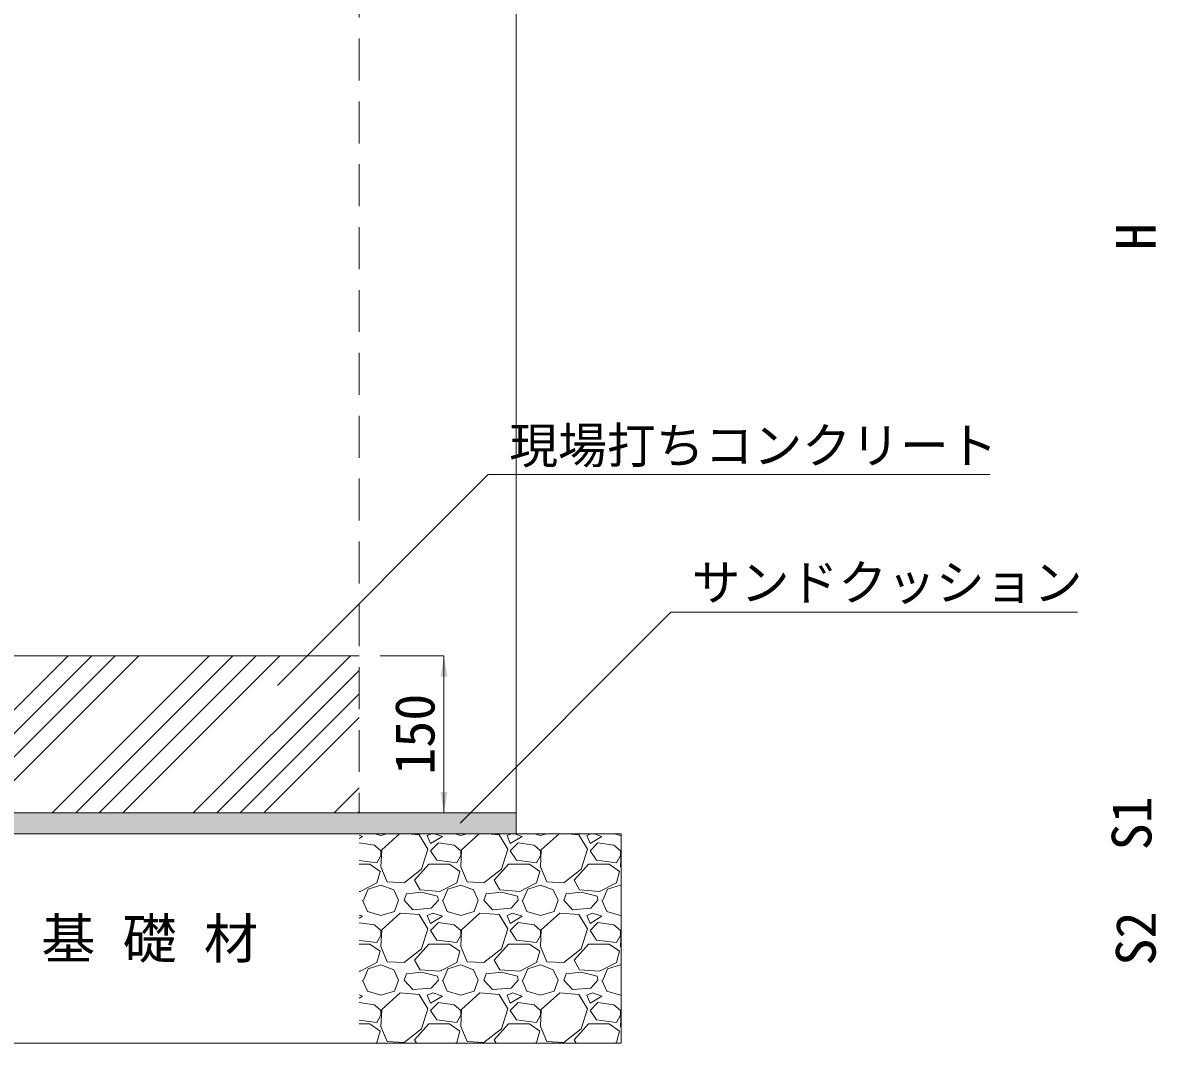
# Model space of a CAD drawing. Units: millimetres at full size; details may follow other scales. Extents: x 77366 to 106166, y -28085 to 6898.
# Drawn here: x 96545 to 97627, y 2971 to 3945 of the extents above; entities that cross this region are included whole.
import ezdxf
from ezdxf.enums import TextEntityAlignment as Align

# ---------------------------------------------------------------- set-up
doc = ezdxf.new("R2010")
doc.units = ezdxf.units.MM
doc.header["$LTSCALE"] = 50
doc.linetypes.add('USER2', pattern=[1.2, 0.8, -0.4])
for name, color, linetype, lineweight in [('ハッチング', 7, 'Continuous', 9), ('基礎', 7, 'Continuous', 5), ('寸法線', 7, 'Continuous', 13), ('引出線', 4, 'Continuous', 13), ('本体', 2, 'Continuous', 20)]:
    doc.layers.add(name, color=color, linetype=linetype, lineweight=lineweight)
doc.layers.add('モルタル', color=7, linetype='Continuous')
doc.layers.add('文字', color=7, linetype='Continuous')
doc.styles.add('ＭＳ ゴシック', font='')
doc.styles.get('ＭＳ ゴシック').set_extended_font_data('MS Gothic')

# ---------------------------------------------------------------- blocks, each defined once
blk = doc.blocks.new('filled_arrow')
at = {"color": 0, "linetype": 'Continuous', "lineweight": -2}
blk.add_solid([(7.5, 1.25), (0, 0), (7.5, -1.25)], dxfattribs=at)

msp = doc.modelspace()

# ---------------------------------------------------------------- hatches: boundary and pattern name
at = {"layer": 'ハッチング'}
h = msp.add_hatch(dxfattribs=at)
h.set_pattern_fill('USER', color=256, style=0, pattern_type=2)
h.set_pattern_definition([(45, (17025.25, 424.31), (-67.35192, 67.35192), []), (45, (17047.7, 424.31), (-67.35192, 67.35192), []), (45, (17070.15, 424.31), (-67.35192, 67.35192), []), (45, (17092.6, 424.31), (-67.35192, 67.35192), [])])
h.paths.add_polyline_path([(96466.05, 3340.78), (96466.05, 3190.78), (96866.05, 3190.78), (96866.05, 3340.78)])
at = {"layer": 'モルタル'}
msp.add_hatch(color=256, dxfattribs=at).paths.add_polyline_path([(97016.05, 3190.78), (96316.05, 3190.78), (96316.05, 3170.78), (97016.05, 3170.78)])

# ---------------------------------------------------------------- linework, layer by layer
at = {"layer": '基礎', "color": 3, "lineweight": 20}
for p, q in [((96216.05, 3170.78), (97116.05, 3170.78)), ((97116.05, 3170.78), (97116.05, 2970.78)), ((96216.05, 2970.78), (97116.05, 2970.78))]:
    msp.add_line(p, q, dxfattribs=at)
at = {"layer": '基礎'}
for p, q in [((96869.27, 3168.31), (96866.05, 3169.39)), ((96866.05, 3166.38), (96869.27, 3168.31)), ((96880.7, 3159.93), (96866.05, 3162.13)), ((96881.02, 3170.78), (96886.8, 3169.08)), ((96886.8, 3169.08), (96892.58, 3170.78)), ((96904.45, 3170.78), (96887.56, 3155.36)), ((96923.38, 3169.84), (96912.12, 3170.78)), ((96931.76, 3156.12), (96923.38, 3169.84)), ((96934.96, 3170.78), (96931, 3169.08)), ((96931, 3169.08), (96934.04, 3161.46)), ((96934.04, 3161.46), (96945.47, 3168.31)), ((96941.66, 3162.22), (96934.04, 3154.6)), ((96945.47, 3168.31), (96938.09, 3170.78)), ((96956.9, 3159.93), (96941.66, 3162.22)), ((96957.22, 3170.78), (96963, 3169.08)), ((96963, 3169.08), (96968.78, 3170.78)), ((96980.65, 3170.78), (96963.76, 3155.36)), ((96999.58, 3169.84), (96988.32, 3170.78)), ((97007.96, 3156.12), (96999.58, 3169.84)), ((97011.16, 3170.78), (97007.2, 3169.08)), ((97007.2, 3169.08), (97010.24, 3161.46)), ((97010.24, 3161.46), (97021.67, 3168.31)), ((97017.86, 3162.22), (97010.24, 3154.6)), ((97021.67, 3168.31), (97014.29, 3170.78)), ((97033.1, 3159.93), (97017.86, 3162.22)), ((97033.42, 3170.78), (97039.2, 3169.08)), ((97039.2, 3169.08), (97044.98, 3170.78)), ((97056.85, 3170.78), (97039.96, 3155.36)), ((97075.78, 3169.84), (97064.52, 3170.78)), ((97084.16, 3156.12), (97075.78, 3169.84)), ((97087.36, 3170.78), (97083.4, 3169.08)), ((97083.4, 3169.08), (97086.44, 3161.46)), ((97086.44, 3161.46), (97097.87, 3168.31)), ((97094.06, 3162.22), (97086.44, 3154.6)), ((97097.87, 3168.31), (97090.49, 3170.78)), ((97109.3, 3159.93), (97094.06, 3162.22)), ((97109.62, 3170.78), (97115.4, 3169.08)), ((97115.4, 3169.08), (97116.05, 3169.27)), ((96886.8, 3154.6), (96880.7, 3159.93)), ((96882.99, 3143.17), (96886.8, 3150.03)), ((96887.56, 3155.36), (96886.8, 3139.36)), ((96886.8, 3150.03), (96886.8, 3154.6)), ((96925.66, 3137.07), (96931.76, 3156.12)), ((96934.04, 3154.6), (96940.14, 3145.45)), ((96963, 3154.6), (96956.9, 3159.93)), ((96959.19, 3143.17), (96963, 3150.03)), ((96963.76, 3155.36), (96963, 3139.36)), ((96963, 3150.03), (96963, 3154.6)), ((97001.86, 3137.07), (97007.96, 3156.12)), ((97010.24, 3154.6), (97016.34, 3145.45)), ((97039.2, 3154.6), (97033.1, 3159.93)), ((97035.39, 3143.17), (97039.2, 3150.03)), ((97039.96, 3155.36), (97039.2, 3139.36)), ((97039.2, 3150.03), (97039.2, 3154.6)), ((97078.06, 3137.07), (97084.16, 3156.12)), ((97086.44, 3154.6), (97092.54, 3145.45)), ((97115.4, 3154.6), (97109.3, 3159.93)), ((97111.59, 3143.17), (97115.4, 3150.03)), ((97115.4, 3150.03), (97115.4, 3154.6)), ((97116.05, 3152.94), (97115.4, 3139.36)), ((96866.05, 3145.2), (96882.99, 3143.17)), ((96866.05, 3141.64), (96876.13, 3141.64)), ((96876.13, 3141.64), (96886.04, 3134.79)), ((96886.8, 3139.36), (96892.9, 3124.88)), ((96918.8, 3126.4), (96932.52, 3141.64)), ((96932.52, 3141.64), (96952.33, 3141.64)), ((96940.14, 3145.45), (96959.19, 3143.17)), ((96952.33, 3141.64), (96962.24, 3134.79)), ((96963, 3139.36), (96969.1, 3124.88)), ((96995, 3126.4), (97008.72, 3141.64)), ((97008.72, 3141.64), (97028.53, 3141.64)), ((97016.34, 3145.45), (97035.39, 3143.17)), ((97028.53, 3141.64), (97038.44, 3134.79)), ((97039.2, 3139.36), (97045.3, 3124.88)), ((97071.2, 3126.4), (97084.92, 3141.64)), ((97084.92, 3141.64), (97104.73, 3141.64)), ((97092.54, 3145.45), (97111.59, 3143.17)), ((97104.73, 3141.64), (97114.64, 3134.79)), ((97115.4, 3139.36), (97116.05, 3137.82)), ((96886.04, 3134.79), (96882.99, 3124.12)), ((96908.9, 3124.12), (96925.66, 3137.07)), ((96962.24, 3134.79), (96959.19, 3124.12)), ((96985.1, 3124.12), (97001.86, 3137.07)), ((97038.44, 3134.79), (97035.39, 3124.12)), ((97061.3, 3124.12), (97078.06, 3137.07)), ((97114.64, 3134.79), (97111.59, 3124.12)), ((96882.99, 3124.12), (96866.99, 3115.74)), ((96870.04, 3107.35), (96874.61, 3118.02)), ((96874.61, 3118.02), (96886.8, 3121.83)), ((96886.8, 3121.83), (96898.99, 3117.26)), ((96892.9, 3124.88), (96908.9, 3124.12)), ((96924.14, 3117.26), (96918.8, 3126.4)), ((96959.19, 3124.12), (96943.19, 3115.74)), ((96946.24, 3107.35), (96950.81, 3118.02)), ((96950.81, 3118.02), (96963, 3121.83)), ((96963, 3121.83), (96975.19, 3117.26)), ((96969.1, 3124.88), (96985.1, 3124.12)), ((97000.34, 3117.26), (96995, 3126.4)), ((97035.39, 3124.12), (97019.39, 3115.74)), ((97022.44, 3107.35), (97027.01, 3118.02)), ((97027.01, 3118.02), (97039.2, 3121.83)), ((97039.2, 3121.83), (97051.39, 3117.26)), ((97045.3, 3124.88), (97061.3, 3124.12)), ((97076.54, 3117.26), (97071.2, 3126.4)), ((97111.59, 3124.12), (97095.59, 3115.74)), ((97098.64, 3107.35), (97103.21, 3118.02)), ((97103.21, 3118.02), (97115.4, 3121.83)), ((97115.4, 3121.83), (97116.05, 3121.59)), ((96866.99, 3115.74), (96866.05, 3115.81)), ((96869.27, 3107.35), (96873.85, 3096.69)), ((96898.99, 3117.26), (96903.56, 3107.35)), ((96899.75, 3096.69), (96903.56, 3107.35)), ((96908.9, 3107.35), (96911.18, 3113.45)), ((96917.28, 3098.21), (96908.9, 3107.35)), ((96925.66, 3114.97), (96911.18, 3113.45)), ((96943.19, 3115.74), (96924.14, 3117.26)), ((96940.9, 3111.16), (96925.66, 3114.97)), ((96941.66, 3107.35), (96934.81, 3099.73)), ((96941.66, 3107.35), (96940.9, 3111.16)), ((96945.47, 3107.35), (96950.05, 3096.69)), ((96975.19, 3117.26), (96979.76, 3107.35)), ((96975.95, 3096.69), (96979.76, 3107.35)), ((96985.1, 3107.35), (96987.38, 3113.45)), ((96993.48, 3098.21), (96985.1, 3107.35)), ((97001.86, 3114.97), (96987.38, 3113.45)), ((97019.39, 3115.74), (97000.34, 3117.26)), ((97017.1, 3111.16), (97001.86, 3114.97)), ((97017.86, 3107.35), (97011.01, 3099.73)), ((97017.86, 3107.35), (97017.1, 3111.16)), ((97021.67, 3107.35), (97026.25, 3096.69)), ((97051.39, 3117.26), (97055.96, 3107.35)), ((97052.15, 3096.69), (97055.96, 3107.35)), ((97061.3, 3107.35), (97063.58, 3113.45)), ((97069.68, 3098.21), (97061.3, 3107.35)), ((97078.06, 3114.97), (97063.58, 3113.45)), ((97095.59, 3115.74), (97076.54, 3117.26)), ((97093.3, 3111.16), (97078.06, 3114.97)), ((97094.06, 3107.35), (97087.21, 3099.73)), ((97094.06, 3107.35), (97093.3, 3111.16)), ((97097.87, 3107.35), (97102.45, 3096.69)), ((96873.85, 3096.69), (96886.8, 3092.88)), ((96886.8, 3092.88), (96899.75, 3096.69)), ((96934.81, 3099.73), (96917.28, 3098.21)), ((96950.05, 3096.69), (96963, 3092.88)), ((96963, 3092.88), (96975.95, 3096.69)), ((97011.01, 3099.73), (96993.48, 3098.21)), ((97026.25, 3096.69), (97039.2, 3092.88)), ((97039.2, 3092.88), (97052.15, 3096.69)), ((97087.21, 3099.73), (97069.68, 3098.21)), ((97102.45, 3096.69), (97115.4, 3092.88)), ((96869.27, 3092.11), (96866.05, 3093.19)), ((96866.05, 3090.18), (96869.27, 3092.11)), ((96880.7, 3083.73), (96866.05, 3085.93)), ((96905.09, 3095.16), (96887.56, 3079.16)), ((96923.38, 3093.64), (96905.09, 3095.16)), ((96931.76, 3079.92), (96923.38, 3093.64)), ((96936.33, 3095.16), (96931, 3092.88)), ((96931, 3092.88), (96934.04, 3085.26)), ((96934.04, 3085.26), (96945.47, 3092.11)), ((96941.66, 3086.02), (96934.04, 3078.4)), ((96945.47, 3092.11), (96936.33, 3095.16)), ((96956.9, 3083.73), (96941.66, 3086.02)), ((96981.29, 3095.16), (96963.76, 3079.16)), ((96999.58, 3093.64), (96981.29, 3095.16)), ((97007.96, 3079.92), (96999.58, 3093.64)), ((97012.53, 3095.16), (97007.2, 3092.88)), ((97007.2, 3092.88), (97010.24, 3085.26)), ((97010.24, 3085.26), (97021.67, 3092.11)), ((97017.86, 3086.02), (97010.24, 3078.4)), ((97021.67, 3092.11), (97012.53, 3095.16)), ((97033.1, 3083.73), (97017.86, 3086.02)), ((97057.49, 3095.16), (97039.96, 3079.16)), ((97075.78, 3093.64), (97057.49, 3095.16)), ((97084.16, 3079.92), (97075.78, 3093.64)), ((97088.73, 3095.16), (97083.4, 3092.88)), ((97083.4, 3092.88), (97086.44, 3085.26)), ((97086.44, 3085.26), (97097.87, 3092.11)), ((97094.06, 3086.02), (97086.44, 3078.4)), ((97097.87, 3092.11), (97088.73, 3095.16)), ((97109.3, 3083.73), (97094.06, 3086.02)), ((97115.4, 3092.88), (97116.05, 3093.07)), ((96886.8, 3078.4), (96880.7, 3083.73)), ((96887.56, 3079.16), (96886.8, 3063.16)), ((96886.8, 3073.83), (96886.8, 3078.4)), ((96925.66, 3060.87), (96931.76, 3079.92)), ((96934.04, 3078.4), (96940.14, 3069.25)), ((96963, 3078.4), (96956.9, 3083.73)), ((96963.76, 3079.16), (96963, 3063.16)), ((96963, 3073.83), (96963, 3078.4)), ((97001.86, 3060.87), (97007.96, 3079.92)), ((97010.24, 3078.4), (97016.34, 3069.25)), ((97039.2, 3078.4), (97033.1, 3083.73)), ((97039.96, 3079.16), (97039.2, 3063.16)), ((97039.2, 3073.83), (97039.2, 3078.4)), ((97078.06, 3060.87), (97084.16, 3079.92)), ((97086.44, 3078.4), (97092.54, 3069.25)), ((97115.4, 3078.4), (97109.3, 3083.73)), ((97115.4, 3073.83), (97115.4, 3078.4)), ((97116.05, 3076.74), (97115.4, 3063.16)), ((96866.05, 3069), (96882.99, 3066.97)), ((96866.05, 3065.44), (96876.13, 3065.44)), ((96876.13, 3065.44), (96886.04, 3058.59)), ((96882.99, 3066.97), (96886.8, 3073.83)), ((96918.8, 3050.2), (96932.52, 3065.44)), ((96932.52, 3065.44), (96952.33, 3065.44)), ((96940.14, 3069.25), (96959.19, 3066.97)), ((96952.33, 3065.44), (96962.24, 3058.59)), ((96959.19, 3066.97), (96963, 3073.83)), ((96995, 3050.2), (97008.72, 3065.44)), ((97008.72, 3065.44), (97028.53, 3065.44)), ((97016.34, 3069.25), (97035.39, 3066.97)), ((97028.53, 3065.44), (97038.44, 3058.59)), ((97035.39, 3066.97), (97039.2, 3073.83)), ((97071.2, 3050.2), (97084.92, 3065.44)), ((97084.92, 3065.44), (97104.73, 3065.44)), ((97092.54, 3069.25), (97111.59, 3066.97)), ((97104.73, 3065.44), (97114.64, 3058.59)), ((97111.59, 3066.97), (97115.4, 3073.83)), ((96886.04, 3058.59), (96882.99, 3047.92)), ((96886.8, 3063.16), (96892.9, 3048.68)), ((96908.9, 3047.92), (96925.66, 3060.87)), ((96962.24, 3058.59), (96959.19, 3047.92)), ((96963, 3063.16), (96969.1, 3048.68)), ((96985.1, 3047.92), (97001.86, 3060.87)), ((97038.44, 3058.59), (97035.39, 3047.92)), ((97039.2, 3063.16), (97045.3, 3048.68)), ((97061.3, 3047.92), (97078.06, 3060.87)), ((97114.64, 3058.59), (97111.59, 3047.92)), ((97115.4, 3063.16), (97116.05, 3061.62)), ((96882.99, 3047.92), (96866.99, 3039.54)), ((96870.04, 3031.15), (96874.61, 3041.82)), ((96874.61, 3041.82), (96886.8, 3045.63)), ((96886.8, 3045.63), (96898.99, 3041.06)), ((96892.9, 3048.68), (96908.9, 3047.92)), ((96924.14, 3041.06), (96918.8, 3050.2)), ((96959.19, 3047.92), (96943.19, 3039.54)), ((96946.24, 3031.15), (96950.81, 3041.82)), ((96950.81, 3041.82), (96963, 3045.63)), ((96963, 3045.63), (96975.19, 3041.06)), ((96969.1, 3048.68), (96985.1, 3047.92)), ((97000.34, 3041.06), (96995, 3050.2)), ((97035.39, 3047.92), (97019.39, 3039.54)), ((97022.44, 3031.15), (97027.01, 3041.82)), ((97027.01, 3041.82), (97039.2, 3045.63)), ((97039.2, 3045.63), (97051.39, 3041.06)), ((97045.3, 3048.68), (97061.3, 3047.92)), ((97076.54, 3041.06), (97071.2, 3050.2)), ((97111.59, 3047.92), (97095.59, 3039.54)), ((97098.64, 3031.15), (97103.21, 3041.82)), ((97103.21, 3041.82), (97115.4, 3045.63)), ((97115.4, 3045.63), (97116.05, 3045.39)), ((96866.99, 3039.54), (96866.05, 3039.61)), ((96869.27, 3031.15), (96873.85, 3020.49)), ((96898.99, 3041.06), (96903.56, 3031.15)), ((96899.75, 3020.49), (96903.56, 3031.15)), ((96908.9, 3031.15), (96911.18, 3037.25)), ((96917.28, 3022.01), (96908.9, 3031.15)), ((96925.66, 3038.77), (96911.18, 3037.25)), ((96943.19, 3039.54), (96924.14, 3041.06)), ((96940.9, 3034.96), (96925.66, 3038.77)), ((96941.66, 3031.15), (96934.81, 3023.53)), ((96941.66, 3031.15), (96940.9, 3034.96)), ((96945.47, 3031.15), (96950.05, 3020.49)), ((96975.19, 3041.06), (96979.76, 3031.15)), ((96975.95, 3020.49), (96979.76, 3031.15)), ((96985.1, 3031.15), (96987.38, 3037.25)), ((96993.48, 3022.01), (96985.1, 3031.15)), ((97001.86, 3038.77), (96987.38, 3037.25)), ((97019.39, 3039.54), (97000.34, 3041.06)), ((97017.1, 3034.96), (97001.86, 3038.77)), ((97017.86, 3031.15), (97011.01, 3023.53)), ((97017.86, 3031.15), (97017.1, 3034.96)), ((97021.67, 3031.15), (97026.25, 3020.49)), ((97051.39, 3041.06), (97055.96, 3031.15)), ((97052.15, 3020.49), (97055.96, 3031.15)), ((97061.3, 3031.15), (97063.58, 3037.25)), ((97069.68, 3022.01), (97061.3, 3031.15)), ((97078.06, 3038.77), (97063.58, 3037.25)), ((97095.59, 3039.54), (97076.54, 3041.06)), ((97093.3, 3034.96), (97078.06, 3038.77)), ((97094.06, 3031.15), (97087.21, 3023.53)), ((97094.06, 3031.15), (97093.3, 3034.96)), ((97097.87, 3031.15), (97102.45, 3020.49)), ((96873.85, 3020.49), (96886.8, 3016.68)), ((96886.8, 3016.68), (96899.75, 3020.49)), ((96934.81, 3023.53), (96917.28, 3022.01)), ((96950.05, 3020.49), (96963, 3016.68)), ((96963, 3016.68), (96975.95, 3020.49)), ((97011.01, 3023.53), (96993.48, 3022.01)), ((97026.25, 3020.49), (97039.2, 3016.68)), ((97039.2, 3016.68), (97052.15, 3020.49)), ((97087.21, 3023.53), (97069.68, 3022.01)), ((97102.45, 3020.49), (97115.4, 3016.68)), ((96869.27, 3015.91), (96866.05, 3016.99)), ((96866.05, 3013.98), (96869.27, 3015.91)), ((96880.7, 3007.53), (96866.05, 3009.73)), ((96905.09, 3018.96), (96887.56, 3002.96)), ((96923.38, 3017.44), (96905.09, 3018.96)), ((96931.76, 3003.72), (96923.38, 3017.44)), ((96936.33, 3018.96), (96931, 3016.68)), ((96931, 3016.68), (96934.04, 3009.06)), ((96934.04, 3009.06), (96945.47, 3015.91)), ((96941.66, 3009.82), (96934.04, 3002.2)), ((96945.47, 3015.91), (96936.33, 3018.96)), ((96956.9, 3007.53), (96941.66, 3009.82)), ((96981.29, 3018.96), (96963.76, 3002.96)), ((96999.58, 3017.44), (96981.29, 3018.96)), ((97007.96, 3003.72), (96999.58, 3017.44)), ((97012.53, 3018.96), (97007.2, 3016.68)), ((97007.2, 3016.68), (97010.24, 3009.06)), ((97010.24, 3009.06), (97021.67, 3015.91)), ((97017.86, 3009.82), (97010.24, 3002.2)), ((97021.67, 3015.91), (97012.53, 3018.96)), ((97033.1, 3007.53), (97017.86, 3009.82)), ((97057.49, 3018.96), (97039.96, 3002.96)), ((97075.78, 3017.44), (97057.49, 3018.96)), ((97084.16, 3003.72), (97075.78, 3017.44)), ((97088.73, 3018.96), (97083.4, 3016.68)), ((97083.4, 3016.68), (97086.44, 3009.06)), ((97086.44, 3009.06), (97097.87, 3015.91)), ((97094.06, 3009.82), (97086.44, 3002.2)), ((97097.87, 3015.91), (97088.73, 3018.96)), ((97109.3, 3007.53), (97094.06, 3009.82)), ((97115.4, 3016.68), (97116.05, 3016.87)), ((96886.8, 3002.2), (96880.7, 3007.53)), ((96887.56, 3002.96), (96886.8, 2986.96)), ((96886.8, 2997.63), (96886.8, 3002.2)), ((96925.66, 2984.67), (96931.76, 3003.72)), ((96934.04, 3002.2), (96940.14, 2993.05)), ((96963, 3002.2), (96956.9, 3007.53)), ((96963.76, 3002.96), (96963, 2986.96)), ((96963, 2997.63), (96963, 3002.2)), ((97001.86, 2984.67), (97007.96, 3003.72)), ((97010.24, 3002.2), (97016.34, 2993.05)), ((97039.2, 3002.2), (97033.1, 3007.53)), ((97039.96, 3002.96), (97039.2, 2986.96)), ((97039.2, 2997.63), (97039.2, 3002.2)), ((97078.06, 2984.67), (97084.16, 3003.72)), ((97086.44, 3002.2), (97092.54, 2993.05)), ((97115.4, 3002.2), (97109.3, 3007.53)), ((97115.4, 2997.63), (97115.4, 3002.2)), ((97116.05, 3000.54), (97115.4, 2986.96)), ((96866.05, 2992.8), (96882.99, 2990.77)), ((96866.05, 2989.24), (96876.13, 2989.24)), ((96876.13, 2989.24), (96886.04, 2982.39)), ((96882.99, 2990.77), (96886.8, 2997.63)), ((96918.8, 2974), (96932.52, 2989.24)), ((96932.52, 2989.24), (96952.33, 2989.24)), ((96940.14, 2993.05), (96959.19, 2990.77)), ((96952.33, 2989.24), (96962.24, 2982.39)), ((96959.19, 2990.77), (96963, 2997.63)), ((96995, 2974), (97008.72, 2989.24)), ((97008.72, 2989.24), (97028.53, 2989.24)), ((97016.34, 2993.05), (97035.39, 2990.77)), ((97028.53, 2989.24), (97038.44, 2982.39)), ((97035.39, 2990.77), (97039.2, 2997.63)), ((97071.2, 2974), (97084.92, 2989.24)), ((97084.92, 2989.24), (97104.73, 2989.24)), ((97092.54, 2993.05), (97111.59, 2990.77)), ((97104.73, 2989.24), (97114.64, 2982.39)), ((97111.59, 2990.77), (97115.4, 2997.63)), ((96886.04, 2982.39), (96882.99, 2971.72)), ((96886.8, 2986.96), (96892.9, 2972.48)), ((96908.9, 2971.72), (96925.66, 2984.67)), ((96962.24, 2982.39), (96959.19, 2971.72)), ((96963, 2986.96), (96969.1, 2972.48)), ((96985.1, 2971.72), (97001.86, 2984.67)), ((97038.44, 2982.39), (97035.39, 2971.72)), ((97039.2, 2986.96), (97045.3, 2972.48)), ((97061.3, 2971.72), (97078.06, 2984.67)), ((97114.64, 2982.39), (97111.59, 2971.72)), ((97115.4, 2986.96), (97116.05, 2985.42)), ((96882.99, 2971.72), (96881.19, 2970.78)), ((96892.9, 2972.48), (96908.9, 2971.72)), ((96920.69, 2970.78), (96918.8, 2974)), ((96959.19, 2971.72), (96957.39, 2970.78)), ((96969.1, 2972.48), (96985.1, 2971.72)), ((96996.89, 2970.78), (96995, 2974)), ((97035.39, 2971.72), (97033.59, 2970.78)), ((97045.3, 2972.48), (97061.3, 2971.72)), ((97073.09, 2970.78), (97071.2, 2974)), ((97111.59, 2971.72), (97109.79, 2970.78))]:
    msp.add_line(p, q, dxfattribs=at)
at = {"layer": '寸法線'}
for p, q in [((96886.05, 3340.78), (96947.01, 3340.78)), ((96947.01, 3190.78), (96947.01, 3340.78)), ((96886.05, 3190.78), (96947.01, 3190.78))]:
    msp.add_line(p, q, dxfattribs=at)
at = {"layer": '引出線'}
for points in [[(96788.02, 3312.37), (96989.31, 3513.66), (97468.17, 3513.66)], [(96962.32, 3181.03), (97163.6, 3382.32), (97551.83, 3382.32)]]:
    msp.add_lwpolyline(points, dxfattribs=at)
at = {"layer": '本体'}
for p, q in [((97016.05, 4284.78), (97016.05, 3190.78)), ((96466.05, 3340.78), (96866.05, 3340.78)), ((96316.05, 3190.78), (97016.05, 3190.78)), ((97016.05, 3190.78), (97016.05, 3170.78))]:
    msp.add_line(p, q, dxfattribs=at)
at = {"layer": '本体', "linetype": 'USER2', "lineweight": 9}
msp.add_line((96866.05, 4229.78), (96866.05, 3190.78), dxfattribs=at)

# ---------------------------------------------------------------- block references
at = {"layer": '寸法線', "xscale": 2.67, "yscale": 2.67}
for p, rotation in [((96947.01, 3340.78), 270), ((96947.01, 3190.78), 90)]:
    msp.add_blockref('filled_arrow', p, dxfattribs=dict(at, rotation=rotation))
at = {"layer": '引出線', "xscale": 0.133, "yscale": 0.133, "rotation": 45}
for p in [(96788.02, 3312.37), (96962.32, 3181.03)]:
    msp.add_blockref('filled_arrow', p, dxfattribs=at)

# ---------------------------------------------------------------- texts
at = {"layer": '寸法線', "style": 'ＭＳ ゴシック'}
for s, p in [('H', (97607.55, 3740.78)), ('150', (96919.01, 3265.78)), ('S1', (97603.55, 3180.78)), ('S2', (97607.55, 3070.78))]:
    msp.add_text(s, height=37.98, rotation=90, dxfattribs=at).set_placement(p, align=Align.MIDDLE_CENTER)
at = {"layer": '引出線', "style": 'ＭＳ ゴシック'}
for s, p in [('現場打ちコンクリート', (97009.31, 3558.51)), ('サンドクッション', (97183.6, 3427.72))]:
    msp.add_text(s, height=34.18, dxfattribs=at).set_placement(p, align=Align.TOP_LEFT)
at = {"layer": '文字', "style": 'ＭＳ ゴシック'}
msp.add_text('基 礎 材', height=37.98, dxfattribs=at).set_placement((96666.05, 3070.78), align=Align.MIDDLE_CENTER)

doc.saveas('drawing.dxf')
